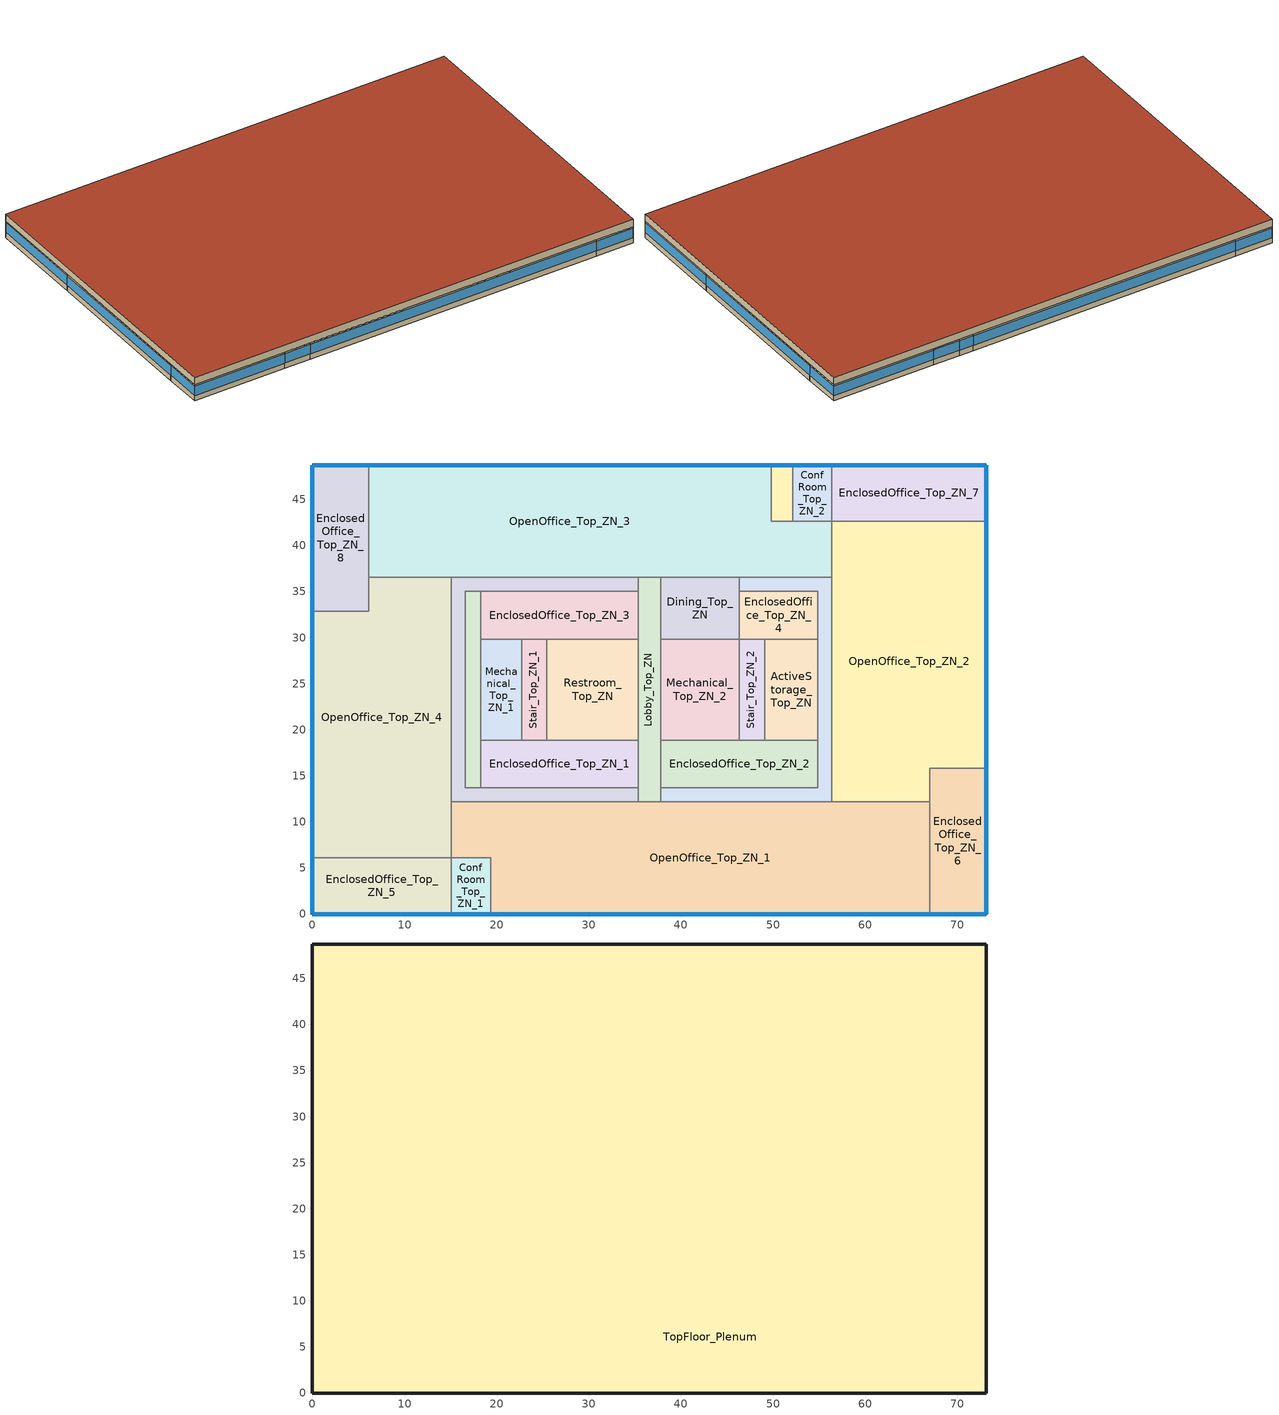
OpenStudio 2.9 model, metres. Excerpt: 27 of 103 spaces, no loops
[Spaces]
Corridor_Top_ZN_1
 floor adiabatic (Floor Adiabatic construction): 35.36,36.55 35.36,35.02 16.58,35.02 16.58,13.69 35.36,13.69 35.36,12.16 15.06,12.16 15.06,36.55 z33.54
 wall to EnclosedOffice_Top_ZN_1: 35.36,13.69 18.29,13.69 z33.54:36.28
 wall to Lobby_Top_ZN: 35.36,12.16 35.36,13.69 / 35.36,35.02 35.36,36.55 z33.54:36.28
 wall to Datacenter_Top_ZN: 18.29,13.69 16.58,13.69 16.58,35.02 18.29,35.02 z33.54:36.28
 wall to OpenOffice_Top_ZN_1: 15.06,12.16 35.36,12.16 z33.54:36.28
 wall to OpenOffice_Top_ZN_4: 15.06,36.55 15.06,12.16 z33.54:36.28
 wall to EnclosedOffice_Top_ZN_3: 18.29,35.02 35.36,35.02 z33.54:36.28
 wall to OpenOffice_Top_ZN_3: 35.36,36.55 15.06,36.55 z33.54:36.28
Restroom_Top_ZN
 floor adiabatic (Floor Adiabatic construction): 35.36,29.84 35.36,18.87 25.45,18.87 25.45,29.84 z33.54
 wall to Lobby_Top_ZN: 35.36,18.87 35.36,29.84 z33.54:36.28
 wall to EnclosedOffice_Top_ZN_3: 35.36,29.84 25.45,29.84 z33.54:36.28
 wall to Stair_Top_ZN_1: 25.45,29.84 25.45,18.87 z33.54:36.28
 wall to EnclosedOffice_Top_ZN_1: 25.45,18.87 35.36,18.87 z33.54:36.28
Lobby_Top_ZN
 floor adiabatic (Floor Adiabatic construction): 37.8,36.55 37.8,12.16 35.36,12.16 35.36,36.55 z33.54
 wall to OpenOffice_Top_ZN_1: 35.36,12.16 37.8,12.16 z33.54:36.28
 wall to Dining_Top_ZN: 37.8,29.84 37.8,36.55 z33.54:36.28
 wall to OpenOffice_Top_ZN_3: 37.8,36.55 35.36,36.55 z33.54:36.28
 wall to Mechanical_Top_ZN_2: 37.8,18.87 37.8,29.84 z33.54:36.28
 wall to EnclosedOffice_Top_ZN_3: 35.36,35.02 35.36,29.84 z33.54:36.28
 wall to Corridor_Top_ZN_2: 37.8,12.16 37.8,13.69 z33.54:36.28
 wall to EnclosedOffice_Top_ZN_1: 35.36,18.87 35.36,13.69 z33.54:36.28
 wall to EnclosedOffice_Top_ZN_2: 37.8,13.69 37.8,18.87 z33.54:36.28
Corridor_Top_ZN_2
 floor adiabatic (Floor Adiabatic construction): 56.39,36.55 56.39,12.16 37.8,12.16 37.8,13.69 54.86,13.69 54.86,35.02 46.33,35.02 46.33,36.55 z33.54
 wall to Dining_Top_ZN: 46.33,36.55 46.33,35.02 z33.54:36.28
 wall to EnclosedOffice_Top_ZN_4: 46.33,35.02 54.86,35.02 54.86,29.84 z33.54:36.28
 wall to EnclosedOffice_Top_ZN_2: 54.86,18.87 54.86,13.69 37.8,13.69 z33.54:36.28
 wall to OpenOffice_Top_ZN_1: 37.8,12.16 56.39,12.16 z33.54:36.28
 wall to OpenOffice_Top_ZN_3: 56.39,36.55 46.33,36.55 z33.54:36.28
 wall to OpenOffice_Top_ZN_2: 56.39,12.16 56.39,36.55 z33.54:36.28
 wall to ActiveStorage_Top_ZN: 54.86,29.84 54.86,18.87 z33.54:36.28
Mechanical_Top_ZN_2
 floor adiabatic (Floor Adiabatic construction): 46.33,29.84 46.33,18.87 37.8,18.87 37.8,29.84 z33.54
 wall to Stair_Top_ZN_2: 46.33,18.87 46.33,29.84 z33.54:36.28
 wall to Dining_Top_ZN: 46.33,29.84 37.8,29.84 z33.54:36.28
 wall to EnclosedOffice_Top_ZN_2: 37.8,18.87 46.33,18.87 z33.54:36.28
Stair_Top_ZN_2
 floor adiabatic (Floor Adiabatic construction): 49.07,29.84 49.07,18.87 46.33,18.87 46.33,29.84 z33.54
 wall to ActiveStorage_Top_ZN: 49.07,18.87 49.07,29.84 z33.54:36.28
 wall to EnclosedOffice_Top_ZN_2: 46.33,18.87 49.07,18.87 z33.54:36.28
 wall to EnclosedOffice_Top_ZN_4: 49.07,29.84 46.33,29.84 z33.54:36.28
OpenOffice_Top_ZN_2
 floor adiabatic (Floor Adiabatic construction): 73.11,42.64 73.11,15.82 67.01,15.82 67.01,12.16 56.39,12.16 56.39,42.64 z33.54
 wall outside: 73.11,15.82 73.11,42.64 z33.54:36.28
 wall to EnclosedOffice_Top_ZN_6: 67.01,12.16 67.01,15.82 73.11,15.82 z33.54:36.28
 wall to OpenOffice_Top_ZN_1: 56.39,12.16 67.01,12.16 z33.54:36.28
 wall to EnclosedOffice_Top_ZN_7: 73.11,42.64 56.39,42.64 z33.54:36.28
 wall to OpenOffice_Top_ZN_3: 56.39,42.64 56.39,36.55 z33.54:36.28
 window: 73.11,15.84 73.11,42.62 z34.45:36.04
OpenOffice_Top_ZN_3
 floor adiabatic (Floor Adiabatic construction): 49.77,48.74 49.77,42.64 56.39,42.64 56.39,36.55 6.1,36.55 6.1,48.74 z33.54
 wall outside: 49.77,48.74 6.1,48.74 z33.54:36.28
 wall to ConfRoom_Top_ZN_2: 56.39,42.64 52.12,42.64 z33.54:36.28
 wall to EnclosedOffice_Top_ZN_8: 6.1,48.74 6.1,36.55 z33.54:36.28
 wall to OpenOffice_Top_ZN_4: 6.1,36.55 15.06,36.55 z33.54:36.28
 wall to Classroom_Top_ZN: 52.12,42.64 49.77,42.64 49.77,48.74 z33.54:36.28
 wall to Dining_Top_ZN: 37.8,36.55 46.33,36.55 z33.54:36.28
 window: 49.75,48.74 6.12,48.74 z34.45:36.04
OpenOffice_Top_ZN_4
 floor adiabatic (Floor Adiabatic construction): 15.06,36.55 15.06,6.1 0,6.1 0,32.89 6.1,32.89 6.1,36.55 z33.54
 wall outside: 0,32.89 0,6.1 z33.54:36.28
 wall to EnclosedOffice_Top_ZN_8: 6.1,36.55 6.1,32.89 0,32.89 z33.54:36.28
 wall to EnclosedOffice_Top_ZN_5: 0,6.1 15.06,6.1 z33.54:36.28
 wall to OpenOffice_Top_ZN_1: 15.06,6.1 15.06,12.16 z33.54:36.28
 window: 0,32.86 0,6.12 z34.45:36.04
OpenOffice_Top_ZN_1
 floor adiabatic (Floor Adiabatic construction): 67.01,12.16 67.01,0 19.32,0 19.32,6.1 15.06,6.1 15.06,12.16 z33.54
 wall outside: 19.32,0 67.01,0 z33.54:36.28
 wall to ConfRoom_Top_ZN_1: 15.06,6.1 19.32,6.1 19.32,0 z33.54:36.28
 wall to EnclosedOffice_Top_ZN_6: 67.01,0 67.01,12.16 z33.54:36.28
 window: 19.35,0 66.99,0 z34.45:36.04
EnclosedOffice_Top_ZN_8
 floor adiabatic (Floor Adiabatic construction): 6.1,48.74 6.1,32.89 0,32.89 0,48.74 z33.54
 wall outside: 6.1,48.74 0,48.74 0,32.89 z33.54:36.28
 window: 0,48.71 0,32.91 / 6.07,48.74 0.03,48.74 z34.45:36.04
EnclosedOffice_Top_ZN_4
 floor adiabatic (Floor Adiabatic construction): 54.86,35.02 54.86,29.84 46.33,29.84 46.33,35.02 z33.54
 wall to Dining_Top_ZN: 46.33,35.02 46.33,29.84 z33.54:36.28
 wall to ActiveStorage_Top_ZN: 49.07,29.84 54.86,29.84 z33.54:36.28
EnclosedOffice_Top_ZN_2
 floor adiabatic (Floor Adiabatic construction): 54.86,18.87 54.86,13.69 37.8,13.69 37.8,18.87 z33.54
 wall to ActiveStorage_Top_ZN: 54.86,18.87 49.07,18.87 z33.54:36.28
ConfRoom_Top_ZN_2
 floor adiabatic (Floor Adiabatic construction): 56.39,48.74 56.39,42.64 52.12,42.64 52.12,48.74 z33.54
 wall outside: 56.39,48.74 52.12,48.74 z33.54:36.28
 wall to Classroom_Top_ZN: 52.12,48.74 52.12,42.64 z33.54:36.28
 wall to EnclosedOffice_Top_ZN_7: 56.39,42.64 56.39,48.74 z33.54:36.28
 window: 56.36,48.74 52.15,48.74 z34.45:36.04
EnclosedOffice_Top_ZN_3
 floor adiabatic (Floor Adiabatic construction): 35.36,35.02 35.36,29.84 18.29,29.84 18.29,35.02 z33.54
 wall to Datacenter_Top_ZN: 18.29,35.02 18.29,29.84 z33.54:36.28
 wall to Stair_Top_ZN_1: 22.71,29.84 25.45,29.84 z33.54:36.28
 wall to Mechanical_Top_ZN_1: 18.29,29.84 22.71,29.84 z33.54:36.28
EnclosedOffice_Top_ZN_7
 floor adiabatic (Floor Adiabatic construction): 73.11,48.74 73.11,42.64 56.39,42.64 56.39,48.74 z33.54
 wall outside: 73.11,42.64 73.11,48.74 56.39,48.74 z33.54:36.28
 window: 73.08,48.74 56.41,48.74 / 73.11,42.64 73.11,48.71 z34.45:36.04
Classroom_Top_ZN
 floor adiabatic (Floor Adiabatic construction): 52.12,48.74 52.12,42.64 49.77,42.64 49.77,48.74 z33.54
 wall outside: 52.12,48.74 49.77,48.74 z33.54:36.28
 window: 52.1,48.74 49.8,48.74 z34.45:36.04
ConfRoom_Top_ZN_1
 floor adiabatic (Floor Adiabatic construction): 19.32,6.1 19.32,0 15.06,0 15.06,6.1 z33.54
 wall outside: 15.06,0 19.32,0 z33.54:36.28
 wall to EnclosedOffice_Top_ZN_5: 15.06,6.1 15.06,0 z33.54:36.28
 window: 15.08,0 19.3,0 z34.45:36.04
EnclosedOffice_Top_ZN_5
 floor adiabatic (Floor Adiabatic construction): 15.06,6.1 15.06,0 0,0 0,6.1 z33.54
 wall outside: 0,6.1 0,0 15.06,0 z33.54:36.28
 window: 0,6.07 0,0.03 / 0.03,0 15.03,0 z34.45:36.04
EnclosedOffice_Top_ZN_6
 floor adiabatic (Floor Adiabatic construction): 73.11,15.82 73.11,0 67.01,0 67.01,15.82 z33.54
 wall outside: 67.01,0 73.11,0 73.11,15.82 z33.54:36.28
 window: 73.11,0.03 73.11,15.79 / 67.04,0 73.08,0 z34.45:36.04
Dining_Top_ZN
 floor adiabatic (Floor Adiabatic construction): 46.33,36.55 46.33,29.84 37.8,29.84 37.8,36.55 z33.54
ActiveStorage_Top_ZN
 floor adiabatic (Floor Adiabatic construction): 54.86,29.84 54.86,18.87 49.07,18.87 49.07,29.84 z33.54
Datacenter_Top_ZN
 floor adiabatic (Floor Adiabatic construction): 18.29,35.02 18.29,13.69 16.58,13.69 16.58,35.02 z33.54
 wall to Mechanical_Top_ZN_1: 18.29,18.87 18.29,29.84 z33.54:36.28
 wall to EnclosedOffice_Top_ZN_1: 18.29,13.69 18.29,18.87 z33.54:36.28
Mechanical_Top_ZN_1
 floor adiabatic (Floor Adiabatic construction): 22.71,29.84 22.71,18.87 18.29,18.87 18.29,29.84 z33.54
 wall to EnclosedOffice_Top_ZN_1: 18.29,18.87 22.71,18.87 z33.54:36.28
 wall to Stair_Top_ZN_1: 22.71,18.87 22.71,29.84 z33.54:36.28
Stair_Top_ZN_1
 floor adiabatic (Floor Adiabatic construction): 25.45,29.84 25.45,18.87 22.71,18.87 22.71,29.84 z33.54
 wall to EnclosedOffice_Top_ZN_1: 22.71,18.87 25.45,18.87 z33.54:36.28
EnclosedOffice_Top_ZN_1
 floor adiabatic (Floor Adiabatic construction): 35.36,18.87 35.36,13.69 18.29,13.69 18.29,18.87 z33.54
TopFloor_Plenum
 floor to OpenOffice_Top_ZN_3: 49.77,48.74 49.77,42.64 56.39,42.64 56.39,36.55 6.1,36.55 6.1,48.74 z36.28
 floor to OpenOffice_Top_ZN_1: 67.01,12.16 67.01,0 19.32,0 19.32,6.1 15.06,6.1 15.06,12.16 z36.28
 floor to OpenOffice_Top_ZN_2: 73.11,42.64 73.11,15.82 67.01,15.82 67.01,12.16 56.39,12.16 56.39,42.64 z36.28
 floor to Stair_Top_ZN_1: 25.45,29.84 25.45,18.87 22.71,18.87 22.71,29.84 z36.28
 floor to Corridor_Top_ZN_1: 35.36,36.55 35.36,35.02 16.58,35.02 16.58,13.69 35.36,13.69 35.36,12.16 15.06,12.16 15.06,36.55 z36.28
 floor to Datacenter_Top_ZN: 18.29,35.02 18.29,13.69 16.58,13.69 16.58,35.02 z36.28
 floor to ConfRoom_Top_ZN_1: 19.32,6.1 19.32,0 15.06,0 15.06,6.1 z36.28
 floor to Corridor_Top_ZN_2: 56.39,36.55 56.39,12.16 37.8,12.16 37.8,13.69 54.86,13.69 54.86,35.02 46.33,35.02 46.33,36.55 z36.28
 floor to EnclosedOffice_Top_ZN_5: 15.06,6.1 15.06,0 0,0 0,6.1 z36.28
 floor to ConfRoom_Top_ZN_2: 56.39,48.74 56.39,42.64 52.12,42.64 52.12,48.74 z36.28
 floor to EnclosedOffice_Top_ZN_8: 6.1,48.74 6.1,32.89 0,32.89 0,48.74 z36.28
 floor to OpenOffice_Top_ZN_4: 15.06,36.55 15.06,6.1 0,6.1 0,32.89 6.1,32.89 6.1,36.55 z36.28
 floor to EnclosedOffice_Top_ZN_7: 73.11,48.74 73.11,42.64 56.39,42.64 56.39,48.74 z36.28
 floor to EnclosedOffice_Top_ZN_6: 73.11,15.82 73.11,0 67.01,0 67.01,15.82 z36.28
 floor to Dining_Top_ZN: 46.33,36.55 46.33,29.84 37.8,29.84 37.8,36.55 z36.28
 floor to Classroom_Top_ZN: 52.12,48.74 52.12,42.64 49.77,42.64 49.77,48.74 z36.28
 floor to Mechanical_Top_ZN_1: 22.71,29.84 22.71,18.87 18.29,18.87 18.29,29.84 z36.28
 floor to EnclosedOffice_Top_ZN_3: 35.36,35.02 35.36,29.84 18.29,29.84 18.29,35.02 z36.28
 floor to Restroom_Top_ZN: 35.36,29.84 35.36,18.87 25.45,18.87 25.45,29.84 z36.28
 floor to Stair_Top_ZN_2: 49.07,29.84 49.07,18.87 46.33,18.87 46.33,29.84 z36.28
 floor to EnclosedOffice_Top_ZN_2: 54.86,18.87 54.86,13.69 37.8,13.69 37.8,18.87 z36.28
 floor to Mechanical_Top_ZN_2: 46.33,29.84 46.33,18.87 37.8,18.87 37.8,29.84 z36.28
 floor to ActiveStorage_Top_ZN: 54.86,29.84 54.86,18.87 49.07,18.87 49.07,29.84 z36.28
 floor to EnclosedOffice_Top_ZN_1: 35.36,18.87 35.36,13.69 18.29,13.69 18.29,18.87 z36.28
 floor to Lobby_Top_ZN: 37.8,36.55 37.8,12.16 35.36,12.16 35.36,36.55 z36.28
 floor to EnclosedOffice_Top_ZN_4: 54.86,35.02 54.86,29.84 46.33,29.84 46.33,35.02 z36.28
 wall outside: 0,0 73.11,0 73.11,48.74 0,48.74 0,0 z36.28:37.5
 roof outside: 73.11,0 73.11,48.74 0,48.74 0,0 z37.5
[Site]
Chicago Ohare Intl Ap_IL_USA: Latitude {deg}=41.98; Longitude {deg}=-87.92; Time Zone {hr}=-6; Elevation {m}=201; Terrain=City
[Building]
-LargeOfficeDetailed-ASHRAE 169-2006-5A created: 2020-03-26 09:34:21 -0700: North Axis {deg}=0; Default Construction Set=90.1-2013 - LargeOfficeDetailed - ASHRAE 169-2006-5A; Standards Number of Stories=13; Standards Number of Above Ground Stories=12; Standards Building Type=LargeOfficeDetailed
[ClimateZones]
Climate Zone Institution Name 1=ASHRAE; Climate Zone Document Name 1=ANSI/ASHRAE Standard 169; Climate Zone Document Year 1=2006; Climate Zone Value 1=5A
[Site:WaterMainsTemperature]
Calculation Method=Correlation; Annual Average Outdoor Air Temperature {C}=9.925; Maximum Difference In Monthly Average Outdoor Air Temperatures {deltaC}=28.7
[SizingPeriod:DesignDay] Barometric Pressure {Pa}=98934; Sky Clearness=0; Rain Indicator=0; Snow Indicator=0; Day of Month=21; Daylight Saving Time Indicator=0; Humidity Indicating Type=Wetbulb; Dry-Bulb Temperature Range Modifier Type=DefaultMultipliers
Name | Maximum Dry-Bulb Temperature {C} | Daily Dry-Bulb Temperature Range {deltaC} | Humidity Indicating Conditions at Maximum Dry-Bulb | Wind Speed {m/s} | Wind Direction {deg} | Month | Day Type | Solar Model Indicator | ASHRAE Taub | ASHRAE Taud
Chicago Ohare Intl Ap Ann Clg .4% Condns DB=>MWB | 33.3 | 10.5 | 23.7 | 5.2 | 230 | 7 | SummerDesignDay | ASHRAETau | 0.455 | 2.05
Chicago Ohare Intl Ap Ann Htg 99.6% Condns DB | -20 | 0 | -20 | 4.9 | 270 | 1 | WinterDesignDay | ASHRAEClearSky
[Site:GroundTemperature:BuildingSurface]
19.527, 19.502, 19.536, 19.598, 20.002, 21.64, 22.225, 22.375, 21.449, 20.121, 19.802, 19.633
[Material:NoMass] Thermal Absorptance=0.9; Solar Absorptance=0.7
Name | Roughness | Thermal Resistance {m2-K/W} | Visible Absorptance
CP02 CARPET PAD | VeryRough | 0.21648 | 0.8
Nonres_Floor_Insulation | MediumSmooth | 2.88292 | 0.7
Typical Insulation R-14.97 | Smooth | 2.63723 | 0.7
Typical Carpet Pad | Smooth | 0.21648 | 0.8
Typical Insulation R-8.72 | Smooth | 1.53614 | 0.7
Typical Insulation R-30.13 | Smooth | 5.30668 | 0.7
Typical Insulation R-1.15 | Smooth | 0.202509 | 0.7
Typical Insulation R-1.15 1 | Smooth | 0.202527 | 0.7
[Material]
Name | Roughness | Thickness {m} | Conductivity {W/m-K} | Density {kg/m3} | Specific Heat {J/kg-K} | Thermal Absorptance | Solar Absorptance | Visible Absorptance
100mm Normalweight concrete floor | MediumSmooth | 0.1016 | 2.31 | 2322 | 832
G01 13mm gypsum board | Smooth | 0.0127 | 0.16 | 800 | 1090 | 0.9 | 0.7 | 0.5
4 in. Normalweight Concrete Floor | MediumRough | 0.1016 | 2.31 | 2322 | 832 | 0.9 | 0.7 | 0.7
1IN Stucco | Smooth | 0.0253 | 0.6918 | 1858 | 837 | 0.9 | 0.7 | 0.92
8IN CONCRETE HW RefBldg | Rough | 0.2032 | 1.311 | 2240 | 836.8 | 0.9 | 0.7 | 0.7
1/2IN Gypsum | Smooth | 0.0127 | 0.16 | 784.9 | 830 | 0.9 | 0.4 | 0.4
Roof Membrane | VeryRough | 0.0095 | 0.16 | 1121.29 | 1460 | 0.9 | 0.7 | 0.7
Metal Roof Surface; F08 Metal surface | Smooth | 0.0008 | 45.28 | 7824 | 500 | 0.9 | 0.7 | 0.7
8 in. Normalweight Concrete Floor | MediumRough | 0.2032 | 2.31 | 2322 | 832 | 0.9 | 0.7 | 0.7
8 in. Concrete Block Basement Wall | MediumRough | 0.2032 | 1.326 | 1842 | 912 | 0.9 | 0.7 | 0.7
G05 25mm wood | MediumSmooth | 0.0254 | 0.15 | 608 | 1630 | 0.9 | 0.5 | 0.5
Std Wood 6inch | MediumSmooth | 0.15 | 0.12 | 540 | 1210 | 0.9 | 0.7 | 0.7
[Construction]
Floor Adiabatic construction: CP02 CARPET PAD, 100mm Normalweight concrete floor, Nonres_Floor_Insulation
Typical Insulated Exterior Mass Floor R-17.54: Typical Insulation R-14.97, 4 in. Normalweight Concrete Floor, Typical Carpet Pad
Typical Insulated Exterior Mass Wall R-11.11: 1IN Stucco, 8IN CONCRETE HW RefBldg, Typical Insulation R-8.72, 1/2IN Gypsum
Typical IEAD Roof R-31.25: Roof Membrane, Typical Insulation R-30.13, Metal Roof Surface
Typical Interior Floor: 100mm Normalweight concrete floor, CP02 CARPET PAD
Typical Interior Wall: G01 13mm gypsum board, G01 13mm gypsum board
Typical Interior Ceiling: CP02 CARPET PAD, 100mm Normalweight concrete floor
Typical Insulated Carpeted 8in Slab Floor: 8 in. Normalweight Concrete Floor, Typical Carpet Pad
Typical Insulated Basement Mass Wall: 8 in. Concrete Block Basement Wall
U 0.48 SHGC 0.40 Dbl Ref-D Clr 6mm/13mm: REF D CLEAR 6MM, AIR 13MM, CLEAR 6MM
Typical Insulated Metal Door R-2.0: F08 Metal surface, Typical Insulation R-1.15
U 0.44 SHGC 0.26 Dbl Ref-B-H Clr 6mm/13mm Air: REF B CLEAR HI 6MM, AIR 13MM, CLEAR 6MM
Typical Overhead Door R-2.0: Typical Insulation R-1.15 1
Window_U_0.50_SHGC_0.40_Skylight_Frame_Width_0.430_in: Glass_2052_LayerAvg, Gap_1_W_0_0038, Glass_2027F_LayerAvg
Typical Interior Window: Clear 3mm
Typical Interior Door; Typical Interior Partition: G05 25mm wood
InteriorFurnishings: Std Wood 6inch
[DefaultConstructionSet]
90.1-2013 - LargeOfficeDetailed - ASHRAE 169-2006-5A: Default Exterior Surface Constructions=Default Surface Constructions 1; Default Interior Surface Constructions=Default Surface Constructions 2; Default Ground Contact Surface Constructions=Default Surface Constructions 3; Default Exterior SubSurface Constructions=Default Sub Surface Constructions 1; Default Interior SubSurface Constructions=Default Sub Surface Constructions 2; Interior Partition Construction=Typical Interior Partition
[DefaultSurfaceConstructions]
Name | Floor Construction | Wall Construction | Roof Ceiling Construction
Default Surface Constructions 1 | Typical Insulated Exterior Mass Floor R-17.54 | Typical Insulated Exterior Mass Wall R-11.11 | Typical IEAD Roof R-31.25
Default Surface Constructions 2 | Typical Interior Floor | Typical Interior Wall | Typical Interior Ceiling
Default Surface Constructions 3 | Typical Insulated Carpeted 8in Slab Floor | Typical Insulated Basement Mass Wall
[DefaultSubSurfaceConstructions]
Name | Fixed Window Construction | Operable Window Construction | Door Construction | Glass Door Construction | Overhead Door Construction | Skylight Construction | Tubular Daylight Dome Construction | Tubular Daylight Diffuser Construction
Default Sub Surface Constructions 1 | U 0.48 SHGC 0.40 Dbl Ref-D Clr 6mm/13mm | U 0.48 SHGC 0.40 Dbl Ref-D Clr 6mm/13mm | Typical Insulated Metal Door R-2.0 | U 0.44 SHGC 0.26 Dbl Ref-B-H Clr 6mm/13mm Air | Typical Overhead Door R-2.0 | Window_U_0.50_SHGC_0.40_Skylight_Frame_Width_0.430_in | Typical Interior Window | Typical Interior Window
Default Sub Surface Constructions 2 | Typical Interior Window | Typical Interior Window | Typical Interior Door
[WindowMaterial:Glazing] Optical Data Type=SpectralAverage; Infrared Transmittance at Normal Incidence=0; Dirt Correction Factor for Solar and Visible Transmittance=1; Solar Diffusing=No
Name | Thickness {m} | Solar Transmittance at Normal Incidence | Front Side Solar Reflectance at Normal Incidence | Back Side Solar Reflectance at Normal Incidence | Visible Transmittance at Normal Incidence | Front Side Visible Reflectance at Normal Incidence | Back Side Visible Reflectance at Normal Incidence | Front Side Infrared Hemispherical Emissivity | Back Side Infrared Hemispherical Emissivity | Conductivity {W/m-K}
REF D CLEAR 6MM | 0.006 | 0.429 | 0.308 | 0.379 | 0.334 | 0.453 | 0.505 | 0.84 | 0.82 | 0.9
CLEAR 6MM | 0.006 | 0.775 | 0.071 | 0.071 | 0.881 | 0.08 | 0.08 | 0.84 | 0.84 | 0.9
REF B CLEAR HI 6MM | 0.006 | 0.24 | 0.16 | 0.32 | 0.3 | 0.16 | 0.29 | 0.84 | 0.6 | 0.9
Glass_2052_LayerAvg | 0.00837 | 0.507767 | 0.054228 | 0.0544931 | 0.586833 | 0.05805 | 0.058397 | 0.84 | 0.84 | 1
Glass_2027F_LayerAvg | 0.004 | 0.369744 | 0.470069 | 0.340935 | 0.765222 | 0.0546 | 0.073741 | 0.03675 | 0.84 | 1
Clear 3mm | 0.003 | 0.837 | 0.075 | 0.075 | 0.898 | 0.081 | 0.081 | 0.84 | 0.84 | 0.9
[WindowMaterial:Gas] Gas Type=Air
Name | Thickness {m}
AIR 13MM | 0.0127
Gap_1_W_0_0038 | 0.0038
[Space] Building Story=Building Story 3
Name | Thermal Zone | Part of Total Floor Area | Space Type
TopFloor_Plenum | TopFloor_Plenum ZN | No
Corridor_Top_ZN_1 | Corridor_Top_ZN_1 ZN |  | Corridor
Restroom_Top_ZN | Restroom_Top_ZN ZN |  | Restroom
Lobby_Top_ZN | Lobby_Top_ZN ZN |  | Lobby
Corridor_Top_ZN_2 | Corridor_Top_ZN_2 ZN |  | Corridor
Mechanical_Top_ZN_2 | Mechanical_Top_ZN_2 ZN |  | Elec/MechRoom
Stair_Top_ZN_2 | Stair_Top_ZN_2 ZN |  | Stair
OpenOffice_Top_ZN_2 | OpenOffice_Top_ZN_2 ZN |  | OpenOffice
OpenOffice_Top_ZN_3 | OpenOffice_Top_ZN_3 ZN |  | OpenOffice
OpenOffice_Top_ZN_4 | OpenOffice_Top_ZN_4 ZN |  | OpenOffice
OpenOffice_Top_ZN_1 | OpenOffice_Top_ZN_1 ZN |  | OpenOffice
EnclosedOffice_Top_ZN_8 | EnclosedOffice_Top_ZN_8 ZN |  | ClosedOffice
EnclosedOffice_Top_ZN_4 | EnclosedOffice_Top_ZN_4 ZN |  | ClosedOffice
EnclosedOffice_Top_ZN_2 | EnclosedOffice_Top_ZN_2 ZN |  | ClosedOffice
ConfRoom_Top_ZN_2 | ConfRoom_Top_ZN_2 ZN |  | Conference
EnclosedOffice_Top_ZN_3 | EnclosedOffice_Top_ZN_3 ZN |  | ClosedOffice
EnclosedOffice_Top_ZN_7 | EnclosedOffice_Top_ZN_7 ZN |  | ClosedOffice
Classroom_Top_ZN | Classroom_Top_ZN ZN |  | Classroom
ConfRoom_Top_ZN_1 | ConfRoom_Top_ZN_1 ZN |  | Conference
EnclosedOffice_Top_ZN_5 | EnclosedOffice_Top_ZN_5 ZN |  | ClosedOffice
EnclosedOffice_Top_ZN_6 | EnclosedOffice_Top_ZN_6 ZN |  | ClosedOffice
Dining_Top_ZN | Dining_Top_ZN ZN |  | Dining
ActiveStorage_Top_ZN | ActiveStorage_Top_ZN ZN |  | Storage
Datacenter_Top_ZN | Datacenter_Top_ZN ZN |  | OfficeLarge Data Center
Mechanical_Top_ZN_1 | Mechanical_Top_ZN_1 ZN |  | Elec/MechRoom
Stair_Top_ZN_1 | Stair_Top_ZN_1 ZN |  | Stair
EnclosedOffice_Top_ZN_1 | EnclosedOffice_Top_ZN_1 ZN |  | ClosedOffice
[SpaceType] Standards Building Type=Office
Name | Default Schedule Set | Design Specification Outdoor Air Object | Standards Space Type
OpenOffice | OpenOffice Schedule Set | OpenOffice Ventilation | OpenOffice
ClosedOffice | ClosedOffice Schedule Set | ClosedOffice Ventilation | ClosedOffice
Elec/MechRoom | Elec/MechRoom Schedule Set | Elec/MechRoom Ventilation | Elec/MechRoom
Corridor | Corridor Schedule Set | Corridor Ventilation | Corridor
Restroom | Restroom Schedule Set | Restroom Ventilation | Restroom
Lobby | Lobby Schedule Set | Lobby Ventilation | Lobby
Stair | Stair Schedule Set | Stair Ventilation | Stair
Dining | Dining Schedule Set | Dining Ventilation | Dining
Conference | Conference Schedule Set | Conference Ventilation | Conference
Storage | Storage Schedule Set | Storage Ventilation | Storage
Classroom | Classroom Schedule Set | Classroom Ventilation | Classroom
OfficeLarge Data Center | OfficeLarge Data Center Schedule Set | OfficeLarge Data Center Ventilation | OfficeLarge Data Center
[BuildingStory]
Building Story 3: Nominal Z Coordinate {m}=43.5952
[People:Definition] Number of People Calculation Method=People/Area; Fraction Radiant=0.3
Name | People per Space Floor Area {person/m2}
Classroom People Definition | 0.376737
ClosedOffice People Definition | 0.0511286
Conference People Definition | 0.538196
Corridor People Definition | 0.0107639
Dining People Definition; Lobby People Definition; Restroom People Definition | 0.107639
OpenOffice People Definition | 0.0565105
[People] Work Efficiency Schedule=Work Efficiency Schedule; Clothing Insulation Schedule=Clothing Schedule; Air Velocity Schedule=Air Velocity Schedule; Multiplier=1
Name | People Definition | Space or SpaceType
Classroom People | Classroom People Definition | Classroom
ClosedOffice People | ClosedOffice People Definition | ClosedOffice
Conference People | Conference People Definition | Conference
Corridor People | Corridor People Definition | Corridor
Dining People | Dining People Definition | Dining
Lobby People | Lobby People Definition | Lobby
OpenOffice People | OpenOffice People Definition | OpenOffice
Restroom People | Restroom People Definition | Restroom
[Lights:Definition] Design Level Calculation Method=Watts/Area; Fraction Visible=0.2
Name | Watts per Space Floor Area {W/m2} | Fraction Radiant | Return Air Fraction
Classroom Lights Definition | 13.3472 | 0.4 | 0.4
ClosedOffice Lights Definition | 11.9479 | 0.4 | 0.4
Conference Lights Definition | 13.2396 | 0.4 | 0.4
Corridor Lights Definition | 7.10418 | 0.4 | 0.4
Dining Lights Definition | 6.99654 | 0.4 | 0.4
Elec/MechRoom Lights Definition | 10.2257 | 0.4 | 0.4
Lobby Lights Definition | 9.68752 | 0.4 | 0.4
OfficeLarge Data Center Lights Definition | 8.82641 | 0.7 | 0
OpenOffice Lights Definition; Restroom Lights Definition | 10.5486 | 0.4 | 0.4
Stair Lights Definition | 7.4271 | 0.4 | 0.4
Storage Lights Definition | 6.78126 | 0.4 | 0.4
[Lights] Fraction Replaceable=1
Name | Lights Definition | Space or SpaceType
Classroom Lights | Classroom Lights Definition | Classroom
ClosedOffice Lights | ClosedOffice Lights Definition | ClosedOffice
Conference Lights | Conference Lights Definition | Conference
Corridor Lights | Corridor Lights Definition | Corridor
Dining Lights | Dining Lights Definition | Dining
Elec/MechRoom Lights | Elec/MechRoom Lights Definition | Elec/MechRoom
Lobby Lights | Lobby Lights Definition | Lobby
OfficeLarge Data Center Lights | OfficeLarge Data Center Lights Definition | OfficeLarge Data Center
OpenOffice Lights | OpenOffice Lights Definition | OpenOffice
Restroom Lights | Restroom Lights Definition | Restroom
Stair Lights | Stair Lights Definition | Stair
Storage Lights | Storage Lights Definition | Storage
[ElectricEquipment:Definition] Design Level Calculation Method=Watts/Area; Fraction Latent=0; Fraction Radiant=0.5; Fraction Lost=0
Name | Watts per Space Floor Area {W/m2}
Classroom Elec Equip Definition | 9.99967
ClosedOffice Elec Equip Definition | 6.8889
Conference Elec Equip Definition | 3.98265
Corridor Elec Equip Definition | 1.72223
Dining Elec Equip Definition | 10.7639
Elec/MechRoom Elec Equip Definition | 2.90626
Lobby Elec Equip Definition; Restroom Elec Equip Definition | 0.753474
OfficeLarge Data Center Elec Equip Definition | 215.278
OpenOffice Elec Equip Definition | 7.64238
[ElectricEquipment]
Name | Electric Equipment Definition | Space or SpaceType
Classroom Elec Equip | Classroom Elec Equip Definition | Classroom
ClosedOffice Elec Equip | ClosedOffice Elec Equip Definition | ClosedOffice
Conference Elec Equip | Conference Elec Equip Definition | Conference
Corridor Elec Equip | Corridor Elec Equip Definition | Corridor
Dining Elec Equip | Dining Elec Equip Definition | Dining
Elec/MechRoom Elec Equip | Elec/MechRoom Elec Equip Definition | Elec/MechRoom
Lobby Elec Equip | Lobby Elec Equip Definition | Lobby
OfficeLarge Data Center Elec Equip | OfficeLarge Data Center Elec Equip Definition | OfficeLarge Data Center
OpenOffice Elec Equip | OpenOffice Elec Equip Definition | OpenOffice
Restroom Elec Equip | Restroom Elec Equip Definition | Restroom
[DesignSpecification:OutdoorAir]
Name | Outdoor Air Method | Outdoor Air Flow per Person {m3/s-person} | Outdoor Air Flow per Floor Area {m3/s-m2} | Outdoor Air Flow Air Changes per Hour {1/hr}
Classroom Ventilation | Sum | 0.00471947 | 0.0006096
ClosedOffice Ventilation; Conference Ventilation; Dining Ventilation; Lobby Ventilation; OpenOffice Ventilation | Sum | 0.00235974 | 0.0003048
Corridor Ventilation; Restroom Ventilation; Stair Ventilation | Sum |  | 0.0003048
Elec/MechRoom Ventilation; Storage Ventilation | Sum |  | 0.0006096
OfficeLarge Data Center Ventilation |  | 0 | 0 | 0
[DefaultScheduleSet] Lighting Schedule=OfficeLarge BLDG_LIGHT_SCH_2013
Name | Number of People Schedule | People Activity Level Schedule | Electric Equipment Schedule | Infiltration Schedule
Classroom Schedule Set; ClosedOffice Schedule Set; Conference Schedule Set; Corridor Schedule Set; Dining Schedule Set; Elec/MechRoom Schedule Set; Lobby Schedule Set; OpenOffice Schedule Set; Restroom Schedule Set; Stair Schedule Set; Storage Schedule Set | OfficeLarge BLDG_OCC_SCH | OfficeMedium ACTIVITY_SCH | OfficeLarge BLDG_EQUIP_SCH | OfficeLarge INFIL_SCH_PNNL
OfficeLarge Data Center Schedule Set |  |  | DataCenter_EQUIP_SCH
[ThermostatSetpoint:DualSetpoint]
Name | Heating Setpoint Temperature Schedule | Cooling Setpoint Temperature Schedule
Storage Thermostat 4; Classroom Thermostat 4; Conference Thermostat 6; Conference Thermostat 7; Corridor Thermostat 8; Corridor Thermostat 9; Dining Thermostat 4; ClosedOffice Thermostat 18; ClosedOffice Thermostat 19; ClosedOffice Thermostat 20; ClosedOffice Thermostat 21; ClosedOffice Thermostat 22; ClosedOffice Thermostat 23; ClosedOffice Thermostat 24; ClosedOffice Thermostat 25; Lobby Thermostat 6; Elec/MechRoom Thermostat 7; Elec/MechRoom Thermostat 8; OpenOffice Thermostat 10; OpenOffice Thermostat 11; OpenOffice Thermostat 12; OpenOffice Thermostat 13; Restroom Thermostat 4; Stair Thermostat 7; Stair Thermostat 8 | OfficeLarge HTGSETP_SCH_YES_OPTIMUM | OfficeLarge CLGSETP_SCH_NO_SETBACK
OfficeLarge Data Center Thermostat 3 | OfficeLarge HTGSETP_DC_SCH | OfficeLarge CLGSETP_DC_SCH
[SpaceInfiltration:DesignFlowRate] Design Flow Rate Calculation Method=Flow/ExteriorArea; Constant Term Coefficient=0; Temperature Term Coefficient=0; Velocity Term Coefficient=0.224; Velocity Squared Term Coefficient=0
Name | Space or SpaceType | Schedule | Flow per Exterior Surface Area {m3/s-m2}
Classroom_Top_ZN Infiltration | Classroom_Top_ZN | OfficeLarge INFIL_SCH_PNNL | 0.000569573
ConfRoom_Top_ZN_1 Infiltration | ConfRoom_Top_ZN_1 | OfficeLarge INFIL_SCH_PNNL | 0.000569573
ConfRoom_Top_ZN_2 Infiltration | ConfRoom_Top_ZN_2 | OfficeLarge INFIL_SCH_PNNL | 0.000569573
EnclosedOffice_Top_ZN_5 Infiltration | EnclosedOffice_Top_ZN_5 | OfficeLarge INFIL_SCH_PNNL | 0.000569573
EnclosedOffice_Top_ZN_6 Infiltration | EnclosedOffice_Top_ZN_6 | OfficeLarge INFIL_SCH_PNNL | 0.000569573
EnclosedOffice_Top_ZN_7 Infiltration | EnclosedOffice_Top_ZN_7 | OfficeLarge INFIL_SCH_PNNL | 0.000569573
EnclosedOffice_Top_ZN_8 Infiltration | EnclosedOffice_Top_ZN_8 | OfficeLarge INFIL_SCH_PNNL | 0.000569573
OpenOffice_Top_ZN_1 Infiltration | OpenOffice_Top_ZN_1 | OfficeLarge INFIL_SCH_PNNL | 0.000569573
OpenOffice_Top_ZN_2 Infiltration | OpenOffice_Top_ZN_2 | OfficeLarge INFIL_SCH_PNNL | 0.000569573
OpenOffice_Top_ZN_3 Infiltration | OpenOffice_Top_ZN_3 | OfficeLarge INFIL_SCH_PNNL | 0.000569573
OpenOffice_Top_ZN_4 Infiltration | OpenOffice_Top_ZN_4 | OfficeLarge INFIL_SCH_PNNL | 0.000569573
TopFloor_Plenum Infiltration | TopFloor_Plenum | Always On Discrete | 4.38382e-05
[ThermalZone] Use Ideal Air Loads=No
Name | Thermostat
ActiveStorage_Top_ZN ZN | Storage Thermostat 4
Classroom_Top_ZN ZN | Classroom Thermostat 4
ConfRoom_Top_ZN_1 ZN | Conference Thermostat 6
ConfRoom_Top_ZN_2 ZN | Conference Thermostat 7
Corridor_Top_ZN_1 ZN | Corridor Thermostat 8
Corridor_Top_ZN_2 ZN | Corridor Thermostat 9
Datacenter_Top_ZN ZN | OfficeLarge Data Center Thermostat 3
Dining_Top_ZN ZN | Dining Thermostat 4
EnclosedOffice_Top_ZN_1 ZN | ClosedOffice Thermostat 18
EnclosedOffice_Top_ZN_2 ZN | ClosedOffice Thermostat 19
EnclosedOffice_Top_ZN_3 ZN | ClosedOffice Thermostat 20
EnclosedOffice_Top_ZN_4 ZN | ClosedOffice Thermostat 21
EnclosedOffice_Top_ZN_5 ZN | ClosedOffice Thermostat 22
EnclosedOffice_Top_ZN_6 ZN | ClosedOffice Thermostat 23
EnclosedOffice_Top_ZN_7 ZN | ClosedOffice Thermostat 24
EnclosedOffice_Top_ZN_8 ZN | ClosedOffice Thermostat 25
Lobby_Top_ZN ZN | Lobby Thermostat 6
Mechanical_Top_ZN_1 ZN | Elec/MechRoom Thermostat 7
Mechanical_Top_ZN_2 ZN | Elec/MechRoom Thermostat 8
OpenOffice_Top_ZN_1 ZN | OpenOffice Thermostat 10
OpenOffice_Top_ZN_2 ZN | OpenOffice Thermostat 11
OpenOffice_Top_ZN_3 ZN | OpenOffice Thermostat 12
OpenOffice_Top_ZN_4 ZN | OpenOffice Thermostat 13
Restroom_Top_ZN ZN | Restroom Thermostat 4
Stair_Top_ZN_1 ZN | Stair Thermostat 7
Stair_Top_ZN_2 ZN | Stair Thermostat 8
TopFloor_Plenum ZN
[InternalMass:Definition]
Internal Mass Definition 1: Construction=InteriorFurnishings; Design Level Calculation Method=SurfaceArea/Area; Surface Area per Space Floor Area=2
[InternalMass] Internal Mass Definition=Internal Mass Definition 1; Multiplier=1
Name | Space or SpaceType
ActiveStorage_Top_ZN Mass | ActiveStorage_Top_ZN
TopFloor_Plenum Mass | TopFloor_Plenum
Corridor_Top_ZN_1 Mass | Corridor_Top_ZN_1
Restroom_Top_ZN Mass | Restroom_Top_ZN
Lobby_Top_ZN Mass | Lobby_Top_ZN
Corridor_Top_ZN_2 Mass | Corridor_Top_ZN_2
Mechanical_Top_ZN_2 Mass | Mechanical_Top_ZN_2
Stair_Top_ZN_2 Mass | Stair_Top_ZN_2
EnclosedOffice_Top_ZN_3 Mass | EnclosedOffice_Top_ZN_3
OpenOffice_Top_ZN_2 Mass | OpenOffice_Top_ZN_2
OpenOffice_Top_ZN_3 Mass | OpenOffice_Top_ZN_3
OpenOffice_Top_ZN_4 Mass | OpenOffice_Top_ZN_4
OpenOffice_Top_ZN_1 Mass | OpenOffice_Top_ZN_1
EnclosedOffice_Top_ZN_8 Mass | EnclosedOffice_Top_ZN_8
EnclosedOffice_Top_ZN_4 Mass | EnclosedOffice_Top_ZN_4
EnclosedOffice_Top_ZN_2 Mass | EnclosedOffice_Top_ZN_2
ConfRoom_Top_ZN_2 Mass | ConfRoom_Top_ZN_2
EnclosedOffice_Top_ZN_7 Mass | EnclosedOffice_Top_ZN_7
Classroom_Top_ZN Mass | Classroom_Top_ZN
ConfRoom_Top_ZN_1 Mass | ConfRoom_Top_ZN_1
EnclosedOffice_Top_ZN_5 Mass | EnclosedOffice_Top_ZN_5
EnclosedOffice_Top_ZN_6 Mass | EnclosedOffice_Top_ZN_6
Dining_Top_ZN Mass | Dining_Top_ZN
Datacenter_Top_ZN Mass | Datacenter_Top_ZN
Mechanical_Top_ZN_1 Mass | Mechanical_Top_ZN_1
Stair_Top_ZN_1 Mass | Stair_Top_ZN_1
EnclosedOffice_Top_ZN_1 Mass | EnclosedOffice_Top_ZN_1
[Exterior:Lights:Definition]
Name | Design Level {W}
Occ Sensing Exterior Lights Def | 43305.1
NonDimming Exterior Lights Def | 12979.2
[Exterior:Lights] Control Option=AstronomicalClock
Name | Exterior Lights Definition | Schedule
Occ Sensing Exterior Lights Def | Occ Sensing Exterior Lights Def | OfficeLarge Exterior_lighting_schedule_b
NonDimming Exterior Lights Def | NonDimming Exterior Lights Def | OfficeLarge Exterior_lighting_schedule_a
[Exterior:FuelEquipment:Definition]
Name | Design Level {W}
Fuel equipment 1 Def | 244444
Fuel equipment 2 Def | 1270.8
[Exterior:FuelEquipment] Fuel Use Type=Electricity
Name | Exterior Fuel Equipment Definition | Schedule
Fuel equipment 1 | Fuel equipment 1 Def | Large Office BLDG ELEVATORS
Fuel equipment 2 | Fuel equipment 2 Def | OfficeLarge ELEV_LIGHT_FAN_SCH_ADD_DF
[Schedule:Constant]
Always On Discrete: Value=1
[Schedule:Ruleset]
Name | Default Day Schedule | Summer Design Day Schedule | Winter Design Day Schedule
Clothing Schedule | Clothing Schedule Default Winter Clothes
Air Velocity Schedule | Air Velocity Schedule Default
Work Efficiency Schedule | Work Efficiency Schedule Default
OfficeLarge BLDG_OCC_SCH | OfficeLarge BLDG_OCC_SCH Default | OfficeLarge BLDG_OCC_SCH Summer Design Day | OfficeLarge BLDG_OCC_SCH Winter Design Day
OfficeMedium ACTIVITY_SCH | OfficeMedium ACTIVITY_SCH Default | OfficeMedium ACTIVITY_SCH Summer Design Day | OfficeMedium ACTIVITY_SCH Winter Design Day
OfficeLarge BLDG_LIGHT_SCH_2013 | OfficeLarge BLDG_LIGHT_SCH_2013 Default | OfficeLarge BLDG_LIGHT_SCH_2013 Summer Design Day | OfficeLarge BLDG_LIGHT_SCH_2013 Winter Design Day
OfficeLarge BLDG_EQUIP_SCH | OfficeLarge BLDG_EQUIP_SCH Default | OfficeLarge BLDG_EQUIP_SCH Summer Design Day | OfficeLarge BLDG_EQUIP_SCH Winter Design Day
OfficeLarge INFIL_SCH_PNNL | OfficeLarge INFIL_SCH_PNNL Default | OfficeLarge INFIL_SCH_PNNL Summer Design Day | OfficeLarge INFIL_SCH_PNNL Winter Design Day
OfficeLarge HTGSETP_SCH_YES_OPTIMUM | OfficeLarge HTGSETP_SCH_YES_OPTIMUM Default | OfficeLarge HTGSETP_SCH_YES_OPTIMUM Summer Design Day | OfficeLarge HTGSETP_SCH_YES_OPTIMUM Winter Design Day
OfficeLarge CLGSETP_SCH_NO_SETBACK | OfficeLarge CLGSETP_SCH_NO_SETBACK Default | OfficeLarge CLGSETP_SCH_NO_SETBACK Summer Design Day | OfficeLarge CLGSETP_SCH_NO_SETBACK Winter Design Day
DataCenter_EQUIP_SCH | Schedule Day 15 | DataCenter_EQUIP_SCH Summer Design Day 11 | DataCenter_EQUIP_SCH Winter Design Day 11
OfficeLarge HTGSETP_DC_SCH | OfficeLarge HTGSETP_DC_SCH Default | OfficeLarge HTGSETP_DC_SCH Summer Design Day | OfficeLarge HTGSETP_DC_SCH Winter Design Day
OfficeLarge CLGSETP_DC_SCH | OfficeLarge CLGSETP_DC_SCH Default | OfficeLarge CLGSETP_DC_SCH Summer Design Day | OfficeLarge CLGSETP_DC_SCH Winter Design Day
OfficeLarge Exterior_lighting_schedule_b | OfficeLarge Exterior_lighting_schedule_b Default | OfficeLarge Exterior_lighting_schedule_b Summer Design Day | OfficeLarge Exterior_lighting_schedule_b Winter Design Day
OfficeLarge Exterior_lighting_schedule_a | OfficeLarge Exterior_lighting_schedule_a Default | OfficeLarge Exterior_lighting_schedule_a Summer Design Day | OfficeLarge Exterior_lighting_schedule_a Winter Design Day
Large Office BLDG ELEVATORS | Large Office BLDG ELEVATORS Default | Large Office BLDG ELEVATORS Summer Design Day | Large Office BLDG ELEVATORS Winter Design Day
OfficeLarge ELEV_LIGHT_FAN_SCH_ADD_DF | OfficeLarge ELEV_LIGHT_FAN_SCH_ADD_DF Default | OfficeLarge ELEV_LIGHT_FAN_SCH_ADD_DF Summer Design Day | OfficeLarge ELEV_LIGHT_FAN_SCH_ADD_DF Winter Design Day
[Schedule:Day]
Clothing Schedule Default Winter Clothes; OfficeLarge BLDG_LIGHT_SCH_2013 Summer Design Day; OfficeLarge BLDG_EQUIP_SCH Summer Design Day; OfficeLarge INFIL_SCH_PNNL Default; DataCenter_EQUIP_SCH Summer Design Day 11; DataCenter_EQUIP_SCH Wknd|Wkdy|Hol Day 3; DataCenter_EQUIP_SCH Wknd|Wkdy|Hol Day 7; DataCenter_EQUIP_SCH Wknd|Wkdy|Hol Day 11: 24, 0, 1
Clothing Schedule Summer Clothes; DataCenter_EQUIP_SCH Wknd|Wkdy|Hol Day 1; DataCenter_EQUIP_SCH Wknd|Wkdy|Hol Day 5; DataCenter_EQUIP_SCH Wknd|Wkdy|Hol Day 9; OfficeLarge ELEV_LIGHT_FAN_SCH_ADD_DF Summer Design Day: 24, 0, 0.5
Air Velocity Schedule Default: 24, 0, 0.2
Work Efficiency Schedule Default; OfficeLarge BLDG_OCC_SCH Winter Design Day; OfficeLarge BLDG_LIGHT_SCH_2013 Winter Design Day; OfficeLarge BLDG_EQUIP_SCH Winter Design Day; Schedule Day 15: 24, 0, 0
OfficeLarge BLDG_OCC_SCH Default: 6, 0, 0, 18, 0, 0.05, 24, 0, 0
OfficeLarge BLDG_OCC_SCH Sat Day: 6, 0, 0, 8, 0, 0.1, 12, 0, 0.3, 17, 0, 0.1, 19, 0, 0.05, 24, 0, 0
OfficeLarge BLDG_OCC_SCH Summer Design Day: 6, 0, 0, 22, 0, 1, 24, 0, 0.05
OfficeLarge BLDG_OCC_SCH Wkdy Day: 6, 0, 0, 7, 0, 0.1, 8, 0, 0.2, 12, 0, 0.95, 13, 0, 0.5, 17, 0, 0.95, 18, 0, 0.3, 22, 0, 0.1, 24, 0, 0.05
OfficeMedium ACTIVITY_SCH Default; OfficeMedium ACTIVITY_SCH Winter Design Day; OfficeMedium ACTIVITY_SCH Summer Design Day: 24, 0, 120
OfficeLarge BLDG_LIGHT_SCH_2013 Default: 5, 0, 0.05, 18, 0, 0.0452801, 24, 0, 0.05
OfficeLarge BLDG_LIGHT_SCH_2013 Sat Day: 6, 0, 0.05, 8, 0, 0.0905601, 12, 0, 0.27168, 17, 0, 0.13584, 19, 0, 0.0452801, 24, 0, 0.05
OfficeLarge BLDG_LIGHT_SCH_2013 Wkdy Day: 5, 0, 0.05, 6, 0, 0.1, 7, 0, 0.0905601, 8, 0, 0.27168, 17, 0, 0.815041, 18, 0, 0.452801, 20, 0, 0.27168, 22, 0, 0.18112, 23, 0, 0.0905601, 24, 0, 0.0452801
OfficeLarge BLDG_EQUIP_SCH Default: 24, 0, 0.3
OfficeLarge BLDG_EQUIP_SCH Sat Day: 6, 0, 0.3, 8, 0, 0.4, 12, 0, 0.5, 17, 0, 0.35, 24, 0, 0.3
OfficeLarge BLDG_EQUIP_SCH Wkdy Day: 8, 0, 0.4, 12, 0, 0.9, 13, 0, 0.8, 17, 0, 0.9, 18, 0, 0.5, 24, 0, 0.4
OfficeLarge INFIL_SCH_PNNL Summer Design Day; OfficeLarge INFIL_SCH_PNNL SmrDsn|Wkdy Day: 6, 0, 1, 22, 0, 0.25, 24, 0, 1
OfficeLarge INFIL_SCH_PNNL Winter Design Day; OfficeLarge INFIL_SCH_PNNL WntrDsn|Sat Day: 6, 0, 1, 18, 0, 0.25, 24, 0, 1
OfficeLarge HTGSETP_SCH_YES_OPTIMUM Default; OfficeLarge HTGSETP_SCH_YES_OPTIMUM Summer Design Day: 24, 0, 15.6
OfficeLarge HTGSETP_SCH_YES_OPTIMUM Sat Day: 4, 0, 15.6, 5, 0, 17.8, 6, 0, 20, 17, 0, 21, 24, 0, 15.6
OfficeLarge HTGSETP_SCH_YES_OPTIMUM Wkdy Day: 4, 0, 15.6, 5, 0, 17.8, 6, 0, 20, 22, 0, 21, 24, 0, 15.6
OfficeLarge HTGSETP_SCH_YES_OPTIMUM Winter Design Day: 5, 0, 15.6, 6, 0, 17.6, 7, 0, 19.6, 22, 0, 21, 24, 0, 15.6
OfficeLarge CLGSETP_SCH_NO_SETBACK Default; OfficeLarge CLGSETP_SCH_NO_SETBACK Winter Design Day; OfficeLarge CLGSETP_SCH_NO_SETBACK Default|WntrDsn|Sat|Wkdy Day: 24, 0, 24
OfficeLarge CLGSETP_SCH_NO_SETBACK Summer Design Day: 5, 0, 26.7, 6, 0, 25.7, 7, 0, 25, 22, 0, 24, 24, 0, 26.7
DataCenter_EQUIP_SCH Wknd|Wkdy|Hol Day; DataCenter_EQUIP_SCH Wknd|Wkdy|Hol Day 4; DataCenter_EQUIP_SCH Wknd|Wkdy|Hol Day 8; DataCenter_EQUIP_SCH Winter Design Day 11: 24, 0, 0.25
DataCenter_EQUIP_SCH Wknd|Wkdy|Hol Day 2; DataCenter_EQUIP_SCH Wknd|Wkdy|Hol Day 6; DataCenter_EQUIP_SCH Wknd|Wkdy|Hol Day 10: 24, 0, 0.75
OfficeLarge HTGSETP_DC_SCH Default; OfficeLarge HTGSETP_DC_SCH Winter Design Day; OfficeLarge HTGSETP_DC_SCH Summer Design Day: 24, 0, 18
OfficeLarge CLGSETP_DC_SCH Default; OfficeLarge CLGSETP_DC_SCH Winter Design Day; OfficeLarge CLGSETP_DC_SCH Summer Design Day: 24, 0, 27
OfficeLarge Exterior_lighting_schedule_b Default; OfficeLarge Exterior_lighting_schedule_b Winter Design Day; OfficeLarge Exterior_lighting_schedule_b Summer Design Day: 6, 0, 0.7, 24, 0, 1
OfficeLarge Exterior_lighting_schedule_a Default; OfficeLarge Exterior_lighting_schedule_a Winter Design Day; OfficeLarge Exterior_lighting_schedule_a Summer Design Day: 6, 0, 0, 24, 0, 1
Large Office BLDG ELEVATORS Default; Large Office BLDG ELEVATORS Winter Design Day; Large Office BLDG ELEVATORS Summer Design Day; OfficeLarge ELEV_LIGHT_FAN_SCH_ADD_DF Default: 4, 0, 0.05, 5, 0, 0.1, 6, 0, 0.2, 7, 0, 0.4, 9, 0, 0.5, 10, 0, 0.35, 16, 0, 0.15, 17, 0, 0.35, 19, 0, 0.5, 21, 0, 0.4, 22, 0, 0.3, 23, 0, 0.2, 24, 0, 0.1
OfficeLarge ELEV_LIGHT_FAN_SCH_ADD_DF Winter Design Day: 24, 0, 0.05
[Schedule:Rule] Date Specification Type=DateRange; Start Day=1
Name | Schedule Ruleset | Rule Order | Day Schedule | Start Month | End Month | End Day | Apply Saturday | Apply Monday | Apply Tuesday | Apply Wednesday | Apply Thursday | Apply Friday | Apply Sunday
Schedule Rule 1 | Clothing Schedule | 0 | Clothing Schedule Summer Clothes | 5 | 9 | 30
Schedule Rule 2 | OfficeLarge BLDG_OCC_SCH | 1 | OfficeLarge BLDG_OCC_SCH Sat Day | 1 | 12 | 31 | Yes
Schedule Rule 3 | OfficeLarge BLDG_OCC_SCH | 0 | OfficeLarge BLDG_OCC_SCH Wkdy Day | 1 | 12 | 31 |  | Yes | Yes | Yes | Yes | Yes
Schedule Rule 4 | OfficeLarge BLDG_LIGHT_SCH_2013 | 1 | OfficeLarge BLDG_LIGHT_SCH_2013 Sat Day | 1 | 12 | 31 | Yes
Schedule Rule 5 | OfficeLarge BLDG_LIGHT_SCH_2013 | 0 | OfficeLarge BLDG_LIGHT_SCH_2013 Wkdy Day | 1 | 12 | 31 |  | Yes | Yes | Yes | Yes | Yes
Schedule Rule 6 | OfficeLarge BLDG_EQUIP_SCH | 1 | OfficeLarge BLDG_EQUIP_SCH Sat Day | 1 | 12 | 31 | Yes
Schedule Rule 7 | OfficeLarge BLDG_EQUIP_SCH | 0 | OfficeLarge BLDG_EQUIP_SCH Wkdy Day | 1 | 12 | 31 |  | Yes | Yes | Yes | Yes | Yes
Schedule Rule 8 | OfficeLarge INFIL_SCH_PNNL | 1 | OfficeLarge INFIL_SCH_PNNL SmrDsn|Wkdy Day | 1 | 12 | 31 |  | Yes | Yes | Yes | Yes | Yes
Schedule Rule 9 | OfficeLarge INFIL_SCH_PNNL | 0 | OfficeLarge INFIL_SCH_PNNL WntrDsn|Sat Day | 1 | 12 | 31 | Yes
Schedule Rule 10 | OfficeLarge HTGSETP_SCH_YES_OPTIMUM | 1 | OfficeLarge HTGSETP_SCH_YES_OPTIMUM Sat Day | 1 | 12 | 31 | Yes
Schedule Rule 11 | OfficeLarge HTGSETP_SCH_YES_OPTIMUM | 0 | OfficeLarge HTGSETP_SCH_YES_OPTIMUM Wkdy Day | 1 | 12 | 31 |  | Yes | Yes | Yes | Yes | Yes
Schedule Rule 12 | OfficeLarge CLGSETP_SCH_NO_SETBACK | 0 | OfficeLarge CLGSETP_SCH_NO_SETBACK Default|WntrDsn|Sat|Wkdy Day | 1 | 12 | 31 | Yes | Yes | Yes | Yes | Yes | Yes
Schedule Rule 13 | DataCenter_EQUIP_SCH | 11 | DataCenter_EQUIP_SCH Wknd|Wkdy|Hol Day | 1 | 1 | 31 | Yes | Yes | Yes | Yes | Yes | Yes | Yes
Schedule Rule 14 | DataCenter_EQUIP_SCH | 10 | DataCenter_EQUIP_SCH Wknd|Wkdy|Hol Day 1 | 2 | 2 | 28 | Yes | Yes | Yes | Yes | Yes | Yes | Yes
Schedule Rule 15 | DataCenter_EQUIP_SCH | 9 | DataCenter_EQUIP_SCH Wknd|Wkdy|Hol Day 2 | 3 | 3 | 31 | Yes | Yes | Yes | Yes | Yes | Yes | Yes
Schedule Rule 16 | DataCenter_EQUIP_SCH | 8 | DataCenter_EQUIP_SCH Wknd|Wkdy|Hol Day 3 | 4 | 4 | 30 | Yes | Yes | Yes | Yes | Yes | Yes | Yes
Schedule Rule 17 | DataCenter_EQUIP_SCH | 7 | DataCenter_EQUIP_SCH Wknd|Wkdy|Hol Day 4 | 5 | 5 | 31 | Yes | Yes | Yes | Yes | Yes | Yes | Yes
Schedule Rule 18 | DataCenter_EQUIP_SCH | 6 | DataCenter_EQUIP_SCH Wknd|Wkdy|Hol Day 5 | 6 | 6 | 30 | Yes | Yes | Yes | Yes | Yes | Yes | Yes
Schedule Rule 19 | DataCenter_EQUIP_SCH | 5 | DataCenter_EQUIP_SCH Wknd|Wkdy|Hol Day 6 | 7 | 7 | 31 | Yes | Yes | Yes | Yes | Yes | Yes | Yes
Schedule Rule 20 | DataCenter_EQUIP_SCH | 4 | DataCenter_EQUIP_SCH Wknd|Wkdy|Hol Day 7 | 8 | 8 | 31 | Yes | Yes | Yes | Yes | Yes | Yes | Yes
Schedule Rule 21 | DataCenter_EQUIP_SCH | 3 | DataCenter_EQUIP_SCH Wknd|Wkdy|Hol Day 8 | 9 | 9 | 30 | Yes | Yes | Yes | Yes | Yes | Yes | Yes
Schedule Rule 22 | DataCenter_EQUIP_SCH | 2 | DataCenter_EQUIP_SCH Wknd|Wkdy|Hol Day 9 | 10 | 10 | 31 | Yes | Yes | Yes | Yes | Yes | Yes | Yes
Schedule Rule 23 | DataCenter_EQUIP_SCH | 1 | DataCenter_EQUIP_SCH Wknd|Wkdy|Hol Day 10 | 11 | 11 | 30 | Yes | Yes | Yes | Yes | Yes | Yes | Yes
Schedule Rule 24 | DataCenter_EQUIP_SCH | 0 | DataCenter_EQUIP_SCH Wknd|Wkdy|Hol Day 11 | 12 | 12 | 31 | Yes | Yes | Yes | Yes | Yes | Yes | Yes
